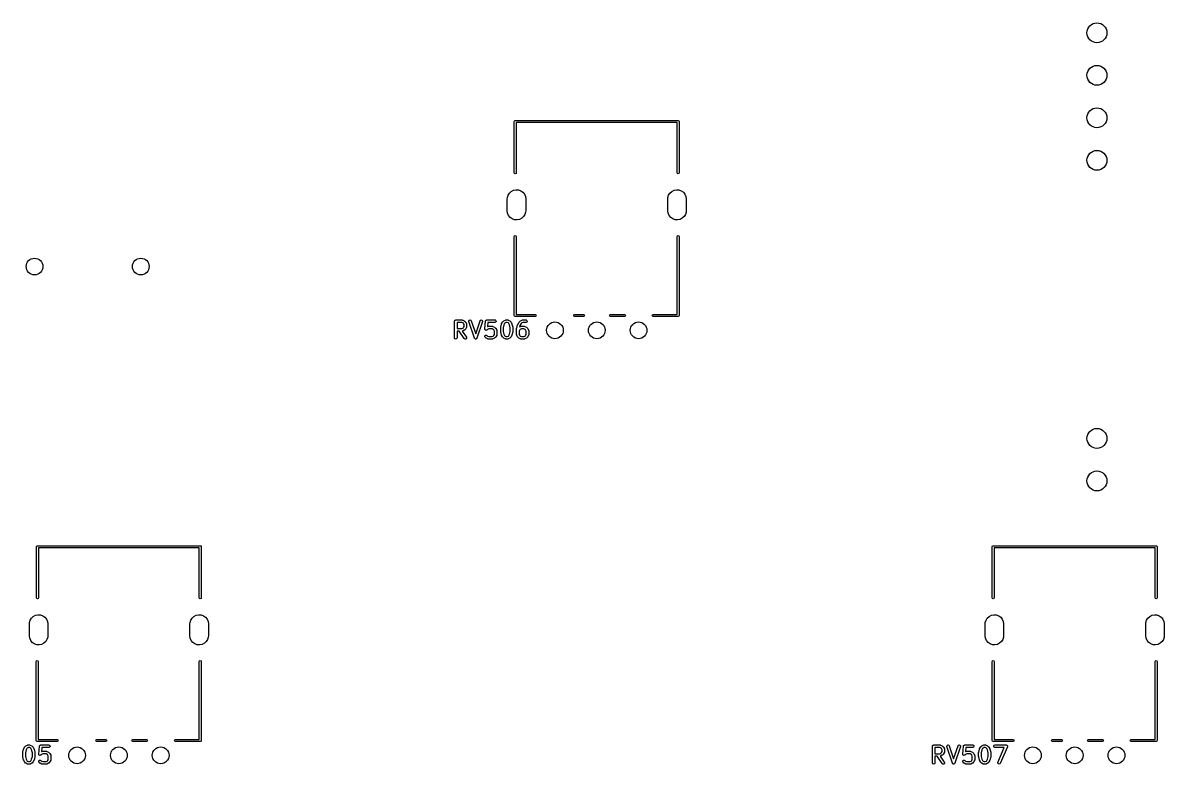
# Model space of a CAD drawing. Extents: x 40 to 169, y -223 to -45.
# Drawn here: x 100.3 to 168.5, y -222.8 to -178.5 of the extents above; entities that cross this region are included whole.
import ezdxf

# ---------------------------------------------------------------- set-up
doc = ezdxf.new("R2010")
doc.units = 0
doc.layers.add('BLACK', color=7, linetype='CONTINUOUS')

msp = doc.modelspace()

# ---------------------------------------------------------------- linework, layer by layer
at = {"layer": 'BLACK', "linetype": 'CONTINUOUS'}
for p, q in [((129.65, -184.38), (129.668, -184.338)), ((129.65, -187.44), (129.65, -184.38)), ((129.668, -184.338), (129.71, -184.32)), ((129.71, -184.32), (139.45, -184.32)), ((139.39, -184.44), (129.77, -184.44)), ((129.77, -184.44), (129.77, -187.44)), ((139.39, -187.44), (139.39, -184.44)), ((139.45, -184.32), (139.492, -184.338)), ((139.492, -184.338), (139.51, -184.38)), ((139.51, -184.38), (139.51, -187.44)), ((129.668, -187.482), (129.65, -187.44)), ((129.71, -187.5), (129.668, -187.482)), ((129.752, -187.482), (129.71, -187.5)), ((129.77, -187.44), (129.752, -187.482)), ((139.408, -187.482), (139.39, -187.44)), ((139.45, -187.5), (139.408, -187.482)), ((139.492, -187.482), (139.45, -187.5)), ((139.51, -187.44), (139.492, -187.482)), ((129.23, -189), (129.236, -188.92)), ((129.23, -189.7), (129.23, -189)), ((129.236, -188.92), (129.278, -188.776)), ((129.278, -188.776), (129.356, -188.649)), ((129.356, -188.649), (129.466, -188.548)), ((129.466, -188.548), (129.599, -188.481)), ((129.599, -188.481), (129.745, -188.451)), ((129.745, -188.451), (129.894, -188.462)), ((129.894, -188.462), (130.035, -188.513)), ((130.035, -188.513), (130.157, -188.599)), ((130.157, -188.599), (130.25, -188.715)), ((130.25, -188.715), (130.31, -188.852)), ((130.31, -188.852), (130.33, -189)), ((130.33, -189), (130.33, -189.7)), ((138.83, -189), (138.836, -188.92)), ((138.83, -189.7), (138.83, -189)), ((138.836, -188.92), (138.878, -188.776)), ((138.878, -188.776), (138.956, -188.649)), ((138.956, -188.649), (139.066, -188.548)), ((139.066, -188.548), (139.199, -188.481)), ((139.199, -188.481), (139.345, -188.451)), ((139.345, -188.451), (139.494, -188.462)), ((139.494, -188.462), (139.635, -188.513)), ((139.635, -188.513), (139.757, -188.599)), ((139.757, -188.599), (139.85, -188.715)), ((139.85, -188.715), (139.91, -188.852)), ((139.91, -188.852), (139.93, -189)), ((139.93, -189), (139.93, -189.7)), ((129.25, -189.848), (129.23, -189.7)), ((130.33, -189.7), (130.324, -189.78)), ((138.85, -189.848), (138.83, -189.7)), ((139.93, -189.7), (139.924, -189.78)), ((129.31, -189.985), (129.25, -189.848)), ((129.403, -190.101), (129.31, -189.985)), ((129.525, -190.187), (129.403, -190.101)), ((129.666, -190.238), (129.525, -190.187)), ((129.815, -190.249), (129.666, -190.238)), ((129.961, -190.219), (129.815, -190.249)), ((130.094, -190.152), (129.961, -190.219)), ((130.204, -190.051), (130.094, -190.152)), ((130.282, -189.924), (130.204, -190.051)), ((130.324, -189.78), (130.282, -189.924)), ((138.91, -189.985), (138.85, -189.848)), ((139.003, -190.101), (138.91, -189.985)), ((139.125, -190.187), (139.003, -190.101)), ((139.266, -190.238), (139.125, -190.187)), ((139.415, -190.249), (139.266, -190.238)), ((139.561, -190.219), (139.415, -190.249)), ((139.694, -190.152), (139.561, -190.219)), ((139.804, -190.051), (139.694, -190.152)), ((139.882, -189.924), (139.804, -190.051)), ((139.924, -189.78), (139.882, -189.924)), ((129.64, -191.25), (129.658, -191.208)), ((129.64, -195.97), (129.64, -191.25)), ((129.658, -191.208), (129.7, -191.19)), ((129.7, -191.19), (129.742, -191.208)), ((129.742, -191.208), (129.76, -191.25)), ((129.76, -191.25), (129.76, -195.91)), ((139.39, -191.25), (139.408, -191.208)), ((139.39, -195.91), (139.39, -191.25)), ((139.408, -191.208), (139.45, -191.19)), ((139.45, -191.19), (139.492, -191.208)), ((139.492, -191.208), (139.51, -191.25)), ((139.51, -191.25), (139.51, -195.97)), ((126.076, -196.302), (126.078, -196.293)), ((126.076, -197.302), (126.076, -196.302)), ((126.077, -196.289), (126.079, -196.286)), ((126.078, -196.293), (126.077, -196.289)), ((126.079, -196.286), (126.08, -196.277)), ((126.08, -196.277), (126.093, -196.262)), ((126.093, -196.262), (126.103, -196.245)), ((126.103, -196.245), (126.109, -196.243)), ((126.109, -196.243), (126.113, -196.237)), ((126.113, -196.237), (126.133, -196.234)), ((126.133, -196.234), (126.151, -196.227)), ((126.151, -196.227), (126.532, -196.227)), ((126.226, -196.377), (126.226, -196.751)), ((126.514, -196.377), (126.226, -196.377)), ((126.583, -196.412), (126.514, -196.377)), ((126.532, -196.227), (126.558, -196.232)), ((126.558, -196.232), (126.561, -196.235)), ((126.561, -196.235), (126.565, -196.235)), ((126.565, -196.235), (126.661, -196.283)), ((126.613, -196.442), (126.583, -196.412)), ((126.647, -196.511), (126.613, -196.442)), ((126.647, -196.618), (126.647, -196.511)), ((126.661, -196.283), (126.679, -196.296)), ((126.679, -196.296), (126.68, -196.297)), ((126.68, -196.297), (126.728, -196.345)), ((126.728, -196.345), (126.741, -196.363)), ((126.741, -196.363), (126.742, -196.364)), ((126.742, -196.364), (126.789, -196.459)), ((126.789, -196.459), (126.797, -196.484)), ((126.797, -196.484), (126.796, -196.489)), ((126.796, -196.489), (126.797, -196.493)), ((126.797, -196.493), (126.797, -196.636)), ((126.933, -196.3), (126.952, -196.253)), ((126.937, -196.326), (126.933, -196.3)), ((127.27, -197.326), (126.937, -196.326)), ((126.952, -196.253), (126.997, -196.228)), ((126.997, -196.228), (127.047, -196.238)), ((127.047, -196.238), (127.079, -196.279)), ((127.079, -196.279), (127.341, -197.065)), ((127.341, -197.065), (127.604, -196.279)), ((127.746, -196.326), (127.413, -197.326)), ((127.604, -196.279), (127.616, -196.256)), ((127.616, -196.256), (127.66, -196.229)), ((127.66, -196.229), (127.71, -196.236)), ((127.71, -196.236), (127.745, -196.275)), ((127.745, -196.275), (127.746, -196.326)), ((127.886, -196.771), (127.933, -196.295)), ((127.933, -196.295), (127.935, -196.291)), ((127.934, -196.289), (127.936, -196.287)), ((127.935, -196.291), (127.934, -196.289)), ((127.936, -196.287), (127.941, -196.27)), ((127.941, -196.27), (127.952, -196.259)), ((127.952, -196.259), (127.96, -196.245)), ((127.96, -196.245), (127.97, -196.241)), ((127.97, -196.241), (127.977, -196.234)), ((127.977, -196.234), (127.993, -196.233)), ((127.993, -196.233), (128.008, -196.227)), ((128.008, -196.227), (128.484, -196.227)), ((128.076, -196.377), (128.051, -196.626)), ((128.484, -196.377), (128.076, -196.377)), ((128.484, -196.227), (128.51, -196.232)), ((128.532, -196.36), (128.484, -196.377)), ((128.51, -196.232), (128.549, -196.265)), ((128.558, -196.315), (128.532, -196.36)), ((128.549, -196.265), (128.558, -196.315)), ((128.84, -196.665), (128.888, -196.475)), ((128.888, -196.475), (128.893, -196.463)), ((128.893, -196.459), (128.941, -196.364)), ((128.893, -196.463), (128.893, -196.459)), ((128.941, -196.364), (128.954, -196.346)), ((128.954, -196.346), (128.955, -196.345)), ((128.955, -196.345), (129.003, -196.297)), ((129.031, -196.519), (128.988, -196.693)), ((129.003, -196.297), (129.021, -196.284)), ((129.021, -196.284), (129.022, -196.283)), ((129.022, -196.283), (129.117, -196.235)), ((129.07, -196.442), (129.031, -196.519)), ((129.1, -196.412), (129.07, -196.442)), ((129.169, -196.377), (129.1, -196.412)), ((129.117, -196.235), (129.142, -196.228)), ((129.142, -196.228), (129.147, -196.229)), ((129.147, -196.229), (129.151, -196.227)), ((129.151, -196.227), (129.246, -196.227)), ((129.228, -196.377), (129.169, -196.377)), ((129.297, -196.412), (129.228, -196.377)), ((129.246, -196.227), (129.272, -196.232)), ((129.272, -196.232), (129.275, -196.235)), ((129.275, -196.235), (129.28, -196.235)), ((129.28, -196.235), (129.375, -196.283)), ((129.327, -196.442), (129.297, -196.412)), ((129.366, -196.519), (129.327, -196.442)), ((129.409, -196.693), (129.366, -196.519)), ((129.375, -196.283), (129.393, -196.296)), ((129.393, -196.296), (129.394, -196.297)), ((129.394, -196.297), (129.442, -196.345)), ((129.442, -196.345), (129.455, -196.363)), ((129.455, -196.363), (129.456, -196.364)), ((129.456, -196.364), (129.504, -196.459)), ((129.504, -196.459), (129.507, -196.472)), ((129.507, -196.472), (129.509, -196.475)), ((129.509, -196.475), (129.557, -196.665)), ((129.658, -196.012), (129.64, -195.97)), ((129.7, -196.03), (129.658, -196.012)), ((129.705, -196.028), (129.7, -196.03)), ((129.71, -196.03), (129.705, -196.028)), ((130.89, -196.03), (129.71, -196.03)), ((129.76, -195.91), (130.89, -195.91)), ((129.792, -196.713), (129.84, -196.522)), ((129.84, -196.522), (129.85, -196.499)), ((129.85, -196.499), (129.946, -196.356)), ((129.85, -196.499), (129.85, -196.499)), ((129.946, -196.356), (129.954, -196.348)), ((129.954, -196.348), (129.955, -196.345)), ((129.955, -196.345), (130.003, -196.297)), ((130.066, -196.445), (129.982, -196.571)), ((130.003, -196.297), (130.021, -196.284)), ((130.021, -196.284), (130.022, -196.283)), ((130.022, -196.283), (130.117, -196.235)), ((130.1, -196.412), (130.066, -196.445)), ((130.169, -196.377), (130.1, -196.412)), ((130.117, -196.235), (130.142, -196.228)), ((130.142, -196.228), (130.147, -196.229)), ((130.147, -196.229), (130.151, -196.227)), ((130.151, -196.227), (130.341, -196.227)), ((130.341, -196.377), (130.169, -196.377)), ((130.341, -196.227), (130.367, -196.232)), ((130.39, -196.36), (130.341, -196.377)), ((130.367, -196.232), (130.406, -196.265)), ((130.415, -196.315), (130.39, -196.36)), ((130.406, -196.265), (130.415, -196.315)), ((130.89, -195.91), (130.932, -195.928)), ((130.932, -196.012), (130.89, -196.03)), ((130.932, -195.928), (130.95, -195.97)), ((130.95, -195.97), (130.932, -196.012)), ((133.2, -195.97), (133.218, -195.928)), ((133.218, -196.012), (133.2, -195.97)), ((133.218, -195.928), (133.26, -195.91)), ((133.26, -196.03), (133.218, -196.012)), ((133.26, -195.91), (133.79, -195.91)), ((133.79, -196.03), (133.26, -196.03)), ((133.79, -195.91), (133.832, -195.928)), ((133.832, -196.012), (133.79, -196.03)), ((133.832, -195.928), (133.85, -195.97)), ((133.85, -195.97), (133.832, -196.012)), ((135.35, -195.97), (135.368, -195.928)), ((135.368, -196.012), (135.35, -195.97)), ((135.368, -195.928), (135.41, -195.91)), ((135.41, -196.03), (135.368, -196.012)), ((135.41, -195.91), (136.24, -195.91)), ((136.24, -196.03), (135.41, -196.03)), ((136.24, -195.91), (136.282, -195.928)), ((136.282, -196.012), (136.24, -196.03)), ((136.282, -195.928), (136.3, -195.97)), ((136.3, -195.97), (136.282, -196.012)), ((137.9, -195.97), (137.918, -195.928)), ((137.918, -196.012), (137.9, -195.97)), ((137.918, -195.928), (137.96, -195.91)), ((137.96, -196.03), (137.918, -196.012)), ((137.96, -195.91), (139.39, -195.91)), ((139.45, -196.03), (137.96, -196.03)), ((139.492, -196.012), (139.45, -196.03)), ((139.51, -195.97), (139.492, -196.012)), ((126.226, -196.751), (126.514, -196.751)), ((126.35, -196.901), (126.226, -196.901)), ((126.226, -196.901), (126.226, -197.302)), ((126.661, -197.345), (126.35, -196.901)), ((126.514, -196.751), (126.583, -196.717)), ((126.536, -196.9), (126.533, -196.901)), ((126.533, -196.901), (126.784, -197.259)), ((126.54, -196.901), (126.536, -196.9)), ((126.565, -196.893), (126.54, -196.901)), ((126.661, -196.846), (126.565, -196.893)), ((126.583, -196.717), (126.613, -196.687)), ((126.613, -196.687), (126.647, -196.618)), ((126.662, -196.844), (126.661, -196.846)), ((126.68, -196.832), (126.662, -196.844)), ((126.728, -196.784), (126.68, -196.832)), ((126.742, -196.764), (126.728, -196.783)), ((126.728, -196.783), (126.728, -196.784)), ((126.789, -196.669), (126.742, -196.764)), ((126.79, -196.665), (126.789, -196.669)), ((126.793, -196.661), (126.79, -196.665)), ((126.797, -196.636), (126.793, -196.661)), ((127.886, -196.772), (127.886, -196.771)), ((127.892, -196.796), (127.886, -196.772)), ((127.886, -196.772), (127.886, -196.772)), ((127.888, -197.188), (127.917, -197.146)), ((127.893, -197.239), (127.888, -197.188)), ((127.899, -196.821), (127.892, -196.796)), ((127.899, -196.822), (127.899, -196.821)), ((127.899, -196.821), (127.899, -196.821)), ((127.92, -196.836), (127.899, -196.822)), ((127.917, -197.146), (127.967, -197.132)), ((127.94, -196.851), (127.92, -196.836)), ((127.941, -196.851), (127.94, -196.851)), ((127.966, -196.849), (127.941, -196.851)), ((127.941, -196.851), (127.941, -196.851)), ((127.991, -196.847), (127.966, -196.849)), ((127.967, -197.132), (128.014, -197.154)), ((127.992, -196.847), (127.991, -196.847)), ((128.014, -196.832), (127.992, -196.847)), ((127.992, -196.847), (127.992, -196.847)), ((128.053, -196.793), (128.014, -196.832)), ((128.014, -197.154), (128.053, -197.193)), ((128.051, -196.626), (128.07, -196.616)), ((128.121, -196.758), (128.053, -196.793)), ((128.053, -197.193), (128.121, -197.227)), ((128.07, -196.616), (128.095, -196.609)), ((128.095, -196.609), (128.099, -196.61)), ((128.099, -196.61), (128.103, -196.608)), ((128.103, -196.608), (128.341, -196.608)), ((128.324, -196.758), (128.121, -196.758)), ((128.392, -196.793), (128.324, -196.758)), ((128.324, -197.227), (128.392, -197.193)), ((128.341, -196.608), (128.367, -196.613)), ((128.367, -196.613), (128.371, -196.616)), ((128.371, -196.616), (128.375, -196.616)), ((128.375, -196.616), (128.47, -196.664)), ((128.423, -196.823), (128.392, -196.793)), ((128.392, -197.193), (128.423, -197.163)), ((128.457, -196.892), (128.423, -196.823)), ((128.423, -197.163), (128.457, -197.094)), ((128.457, -197.094), (128.457, -196.892)), ((128.47, -196.664), (128.488, -196.677)), ((128.488, -196.677), (128.49, -196.678)), ((128.49, -196.678), (128.537, -196.726)), ((128.537, -196.726), (128.55, -196.744)), ((128.55, -196.744), (128.551, -196.745)), ((128.551, -196.745), (128.599, -196.84)), ((128.599, -197.145), (128.551, -197.241)), ((128.599, -196.84), (128.606, -196.865)), ((128.602, -197.138), (128.599, -197.141)), ((128.599, -197.141), (128.599, -197.145)), ((128.607, -197.112), (128.602, -197.138)), ((128.606, -196.865), (128.605, -196.87)), ((128.605, -196.87), (128.607, -196.874)), ((128.607, -196.874), (128.607, -197.112)), ((128.838, -196.683), (128.84, -196.669)), ((128.838, -196.921), (128.838, -196.683)), ((128.839, -196.925), (128.838, -196.921)), ((128.84, -196.94), (128.839, -196.925)), ((128.84, -196.669), (128.84, -196.665)), ((128.888, -197.13), (128.84, -196.94)), ((128.89, -197.133), (128.888, -197.13)), ((128.893, -197.145), (128.89, -197.133)), ((128.941, -197.241), (128.893, -197.145)), ((128.988, -196.693), (128.988, -196.912)), ((128.988, -196.912), (129.031, -197.086)), ((129.031, -197.086), (129.07, -197.163)), ((129.07, -197.163), (129.1, -197.193)), ((129.1, -197.193), (129.169, -197.227)), ((129.228, -197.227), (129.297, -197.193)), ((129.297, -197.193), (129.327, -197.163)), ((129.327, -197.163), (129.366, -197.086)), ((129.366, -197.086), (129.409, -196.912)), ((129.409, -196.912), (129.409, -196.693)), ((129.504, -197.145), (129.456, -197.241)), ((129.509, -197.13), (129.504, -197.142)), ((129.504, -197.142), (129.504, -197.145)), ((129.557, -196.94), (129.509, -197.13)), ((129.557, -196.665), (129.558, -196.68)), ((129.559, -196.921), (129.557, -196.936)), ((129.557, -196.936), (129.557, -196.94)), ((129.558, -196.68), (129.559, -196.683)), ((129.559, -196.683), (129.559, -196.921)), ((129.79, -196.731), (129.793, -196.716)), ((129.79, -197.112), (129.79, -196.731)), ((129.792, -197.116), (129.79, -197.112)), ((129.791, -197.12), (129.792, -197.116)), ((129.798, -197.145), (129.791, -197.12)), ((129.793, -196.716), (129.792, -196.713)), ((129.846, -197.241), (129.798, -197.145)), ((129.974, -196.823), (129.94, -196.892)), ((129.94, -196.892), (129.94, -197.094)), ((129.94, -197.094), (129.974, -197.163)), ((129.982, -196.571), (129.964, -196.645)), ((129.964, -196.645), (130.022, -196.616)), ((130.005, -196.793), (129.974, -196.823)), ((129.974, -197.163), (130.005, -197.193)), ((130.073, -196.758), (130.005, -196.793)), ((130.005, -197.193), (130.073, -197.227)), ((130.022, -196.616), (130.047, -196.609)), ((130.047, -196.609), (130.052, -196.61)), ((130.052, -196.61), (130.056, -196.608)), ((130.056, -196.608), (130.246, -196.608)), ((130.228, -196.758), (130.073, -196.758)), ((130.297, -196.793), (130.228, -196.758)), ((130.228, -197.227), (130.297, -197.193)), ((130.246, -196.608), (130.272, -196.613)), ((130.272, -196.613), (130.275, -196.616)), ((130.275, -196.616), (130.28, -196.616)), ((130.28, -196.616), (130.375, -196.664)), ((130.327, -196.823), (130.297, -196.793)), ((130.297, -197.193), (130.327, -197.163)), ((130.362, -196.892), (130.327, -196.823)), ((130.327, -197.163), (130.362, -197.094)), ((130.362, -197.094), (130.362, -196.892)), ((130.375, -196.664), (130.393, -196.677)), ((130.393, -196.677), (130.394, -196.678)), ((130.394, -196.678), (130.442, -196.726)), ((130.442, -196.726), (130.455, -196.744)), ((130.455, -196.744), (130.456, -196.745)), ((130.456, -196.745), (130.504, -196.84)), ((130.504, -197.145), (130.456, -197.241)), ((130.504, -196.84), (130.511, -196.865)), ((130.507, -197.138), (130.504, -197.141)), ((130.504, -197.141), (130.504, -197.145)), ((130.512, -197.112), (130.507, -197.138)), ((130.511, -196.865), (130.51, -196.87)), ((130.51, -196.87), (130.512, -196.874)), ((130.512, -196.874), (130.512, -197.112)), ((126.093, -197.351), (126.076, -197.302)), ((126.138, -197.376), (126.093, -197.351)), ((126.188, -197.367), (126.138, -197.376)), ((126.221, -197.328), (126.188, -197.367)), ((126.226, -197.302), (126.221, -197.328)), ((126.703, -197.375), (126.661, -197.345)), ((126.754, -197.37), (126.703, -197.375)), ((126.79, -197.334), (126.754, -197.37)), ((126.784, -197.259), (126.795, -197.283)), ((126.795, -197.283), (126.79, -197.334)), ((127.272, -197.328), (127.27, -197.326)), ((127.272, -197.33), (127.272, -197.328)), ((127.287, -197.348), (127.272, -197.33)), ((127.302, -197.366), (127.287, -197.348)), ((127.304, -197.367), (127.302, -197.366)), ((127.306, -197.368), (127.304, -197.367)), ((127.329, -197.372), (127.306, -197.368)), ((127.352, -197.377), (127.329, -197.372)), ((127.354, -197.376), (127.352, -197.377)), ((127.356, -197.376), (127.354, -197.376)), ((127.377, -197.363), (127.356, -197.376)), ((127.398, -197.352), (127.377, -197.363)), ((127.4, -197.349), (127.398, -197.35)), ((127.398, -197.35), (127.398, -197.352)), ((127.413, -197.326), (127.4, -197.349)), ((127.907, -197.26), (127.893, -197.239)), ((127.955, -197.308), (127.907, -197.26)), ((127.957, -197.308), (127.955, -197.308)), ((127.975, -197.322), (127.957, -197.308)), ((128.07, -197.369), (127.975, -197.322)), ((128.074, -197.37), (128.07, -197.369)), ((128.078, -197.373), (128.074, -197.37)), ((128.103, -197.377), (128.078, -197.373)), ((128.341, -197.377), (128.103, -197.377)), ((128.121, -197.227), (128.324, -197.227)), ((128.346, -197.376), (128.341, -197.377)), ((128.35, -197.377), (128.346, -197.376)), ((128.375, -197.369), (128.35, -197.377)), ((128.47, -197.322), (128.375, -197.369)), ((128.471, -197.321), (128.47, -197.322)), ((128.49, -197.308), (128.471, -197.321)), ((128.537, -197.26), (128.49, -197.308)), ((128.538, -197.259), (128.537, -197.26)), ((128.551, -197.241), (128.538, -197.259)), ((128.942, -197.242), (128.941, -197.241)), ((128.955, -197.26), (128.942, -197.242)), ((129.003, -197.308), (128.955, -197.26)), ((129.004, -197.308), (129.003, -197.308)), ((129.022, -197.322), (129.004, -197.308)), ((129.117, -197.369), (129.022, -197.322)), ((129.122, -197.37), (129.117, -197.369)), ((129.125, -197.373), (129.122, -197.37)), ((129.151, -197.377), (129.125, -197.373)), ((129.246, -197.377), (129.151, -197.377)), ((129.169, -197.227), (129.228, -197.227)), ((129.25, -197.376), (129.246, -197.377)), ((129.255, -197.377), (129.25, -197.376)), ((129.28, -197.369), (129.255, -197.377)), ((129.375, -197.322), (129.28, -197.369)), ((129.376, -197.321), (129.375, -197.322)), ((129.394, -197.308), (129.376, -197.321)), ((129.442, -197.26), (129.394, -197.308)), ((129.443, -197.259), (129.442, -197.26)), ((129.456, -197.241), (129.443, -197.259)), ((129.847, -197.242), (129.846, -197.241)), ((129.86, -197.26), (129.847, -197.242)), ((129.907, -197.308), (129.86, -197.26)), ((129.909, -197.308), (129.907, -197.308)), ((129.927, -197.322), (129.909, -197.308)), ((130.022, -197.369), (129.927, -197.322)), ((130.027, -197.37), (130.022, -197.369)), ((130.03, -197.373), (130.027, -197.37)), ((130.056, -197.377), (130.03, -197.373)), ((130.246, -197.377), (130.056, -197.377)), ((130.073, -197.227), (130.228, -197.227)), ((130.25, -197.376), (130.246, -197.377)), ((130.255, -197.377), (130.25, -197.376)), ((130.28, -197.369), (130.255, -197.377)), ((130.375, -197.322), (130.28, -197.369)), ((130.376, -197.321), (130.375, -197.322)), ((130.394, -197.308), (130.376, -197.321)), ((130.442, -197.26), (130.394, -197.308)), ((130.443, -197.259), (130.442, -197.26)), ((130.456, -197.241), (130.443, -197.259)), ((101.075, -209.78), (101.093, -209.738)), ((101.075, -212.84), (101.075, -209.78)), ((101.093, -209.738), (101.135, -209.72)), ((101.135, -209.72), (110.875, -209.72)), ((110.815, -209.84), (101.195, -209.84)), ((101.195, -209.84), (101.195, -212.84)), ((110.815, -212.84), (110.815, -209.84)), ((110.875, -209.72), (110.917, -209.738)), ((110.917, -209.738), (110.935, -209.78)), ((110.935, -209.78), (110.935, -212.84)), ((158.225, -209.78), (158.243, -209.738)), ((158.225, -212.84), (158.225, -209.78)), ((158.243, -209.738), (158.285, -209.72)), ((158.285, -209.72), (168.025, -209.72)), ((167.965, -209.84), (158.345, -209.84)), ((158.345, -209.84), (158.345, -212.84)), ((167.965, -212.84), (167.965, -209.84)), ((168.025, -209.72), (168.067, -209.738)), ((168.067, -209.738), (168.085, -209.78)), ((168.085, -209.78), (168.085, -212.84)), ((101.093, -212.882), (101.075, -212.84)), ((101.135, -212.9), (101.093, -212.882)), ((101.177, -212.882), (101.135, -212.9)), ((101.195, -212.84), (101.177, -212.882)), ((110.833, -212.882), (110.815, -212.84)), ((110.875, -212.9), (110.833, -212.882)), ((110.917, -212.882), (110.875, -212.9)), ((110.935, -212.84), (110.917, -212.882)), ((158.243, -212.882), (158.225, -212.84)), ((158.285, -212.9), (158.243, -212.882)), ((158.327, -212.882), (158.285, -212.9)), ((158.345, -212.84), (158.327, -212.882)), ((167.983, -212.882), (167.965, -212.84)), ((168.025, -212.9), (167.983, -212.882)), ((168.067, -212.882), (168.025, -212.9)), ((168.085, -212.84), (168.067, -212.882)), ((100.661, -214.32), (100.703, -214.176)), ((100.703, -214.176), (100.781, -214.049)), ((100.781, -214.049), (100.891, -213.948)), ((100.891, -213.948), (101.024, -213.881)), ((101.024, -213.881), (101.17, -213.851)), ((101.17, -213.851), (101.319, -213.862)), ((101.319, -213.862), (101.46, -213.913)), ((101.46, -213.913), (101.582, -213.999)), ((101.582, -213.999), (101.675, -214.115)), ((101.675, -214.115), (101.735, -214.252)), ((101.735, -214.252), (101.755, -214.4)), ((110.261, -214.32), (110.303, -214.176)), ((110.303, -214.176), (110.381, -214.049)), ((110.381, -214.049), (110.491, -213.948)), ((110.491, -213.948), (110.624, -213.881)), ((110.624, -213.881), (110.77, -213.851)), ((110.77, -213.851), (110.919, -213.862)), ((110.919, -213.862), (111.06, -213.913)), ((111.06, -213.913), (111.182, -213.999)), ((111.182, -213.999), (111.275, -214.115)), ((111.275, -214.115), (111.335, -214.252)), ((111.335, -214.252), (111.355, -214.4)), ((157.811, -214.32), (157.853, -214.176)), ((157.853, -214.176), (157.931, -214.049)), ((157.931, -214.049), (158.041, -213.948)), ((158.041, -213.948), (158.174, -213.881)), ((158.174, -213.881), (158.32, -213.851)), ((158.32, -213.851), (158.469, -213.862)), ((158.469, -213.862), (158.61, -213.913)), ((158.61, -213.913), (158.732, -213.999)), ((158.732, -213.999), (158.825, -214.115)), ((158.825, -214.115), (158.885, -214.252)), ((158.885, -214.252), (158.905, -214.4)), ((167.411, -214.32), (167.453, -214.176)), ((167.453, -214.176), (167.531, -214.049)), ((167.531, -214.049), (167.641, -213.948)), ((167.641, -213.948), (167.774, -213.881)), ((167.774, -213.881), (167.92, -213.851)), ((167.92, -213.851), (168.069, -213.862)), ((168.069, -213.862), (168.21, -213.913)), ((168.21, -213.913), (168.332, -213.999)), ((168.332, -213.999), (168.425, -214.115)), ((168.425, -214.115), (168.485, -214.252)), ((168.485, -214.252), (168.505, -214.4)), ((100.655, -214.4), (100.661, -214.32)), ((100.655, -215.1), (100.655, -214.4)), ((101.755, -214.4), (101.755, -215.1)), ((110.255, -214.4), (110.261, -214.32)), ((110.255, -215.1), (110.255, -214.4)), ((111.355, -214.4), (111.355, -215.1)), ((157.805, -214.4), (157.811, -214.32)), ((157.805, -215.1), (157.805, -214.4)), ((158.905, -214.4), (158.905, -215.1)), ((167.405, -214.4), (167.411, -214.32)), ((167.405, -215.1), (167.405, -214.4)), ((168.505, -214.4), (168.505, -215.1)), ((100.675, -215.248), (100.655, -215.1)), ((100.735, -215.385), (100.675, -215.248)), ((100.828, -215.501), (100.735, -215.385)), ((100.95, -215.587), (100.828, -215.501)), ((101.091, -215.638), (100.95, -215.587)), ((101.24, -215.649), (101.091, -215.638)), ((101.386, -215.619), (101.24, -215.649)), ((101.519, -215.552), (101.386, -215.619)), ((101.629, -215.451), (101.519, -215.552)), ((101.707, -215.324), (101.629, -215.451)), ((101.749, -215.18), (101.707, -215.324)), ((101.755, -215.1), (101.749, -215.18)), ((110.275, -215.248), (110.255, -215.1)), ((110.335, -215.385), (110.275, -215.248)), ((110.428, -215.501), (110.335, -215.385)), ((110.55, -215.587), (110.428, -215.501)), ((110.691, -215.638), (110.55, -215.587)), ((110.84, -215.649), (110.691, -215.638)), ((110.986, -215.619), (110.84, -215.649)), ((111.119, -215.552), (110.986, -215.619)), ((111.229, -215.451), (111.119, -215.552)), ((111.307, -215.324), (111.229, -215.451)), ((111.349, -215.18), (111.307, -215.324)), ((111.355, -215.1), (111.349, -215.18)), ((157.825, -215.248), (157.805, -215.1)), ((157.885, -215.385), (157.825, -215.248)), ((157.978, -215.501), (157.885, -215.385)), ((158.1, -215.587), (157.978, -215.501)), ((158.241, -215.638), (158.1, -215.587)), ((158.39, -215.649), (158.241, -215.638)), ((158.536, -215.619), (158.39, -215.649)), ((158.669, -215.552), (158.536, -215.619)), ((158.779, -215.451), (158.669, -215.552)), ((158.857, -215.324), (158.779, -215.451)), ((158.899, -215.18), (158.857, -215.324)), ((158.905, -215.1), (158.899, -215.18)), ((167.425, -215.248), (167.405, -215.1)), ((167.485, -215.385), (167.425, -215.248)), ((167.578, -215.501), (167.485, -215.385)), ((167.7, -215.587), (167.578, -215.501)), ((167.841, -215.638), (167.7, -215.587)), ((167.99, -215.649), (167.841, -215.638)), ((168.136, -215.619), (167.99, -215.649)), ((168.269, -215.552), (168.136, -215.619)), ((168.379, -215.451), (168.269, -215.552)), ((168.457, -215.324), (168.379, -215.451)), ((168.499, -215.18), (168.457, -215.324)), ((168.505, -215.1), (168.499, -215.18)), ((101.065, -216.65), (101.083, -216.608)), ((101.065, -221.37), (101.065, -216.65)), ((101.083, -216.608), (101.125, -216.59)), ((101.125, -216.59), (101.167, -216.608)), ((101.167, -216.608), (101.185, -216.65)), ((101.185, -216.65), (101.185, -221.31)), ((110.815, -216.65), (110.833, -216.608)), ((110.815, -221.31), (110.815, -216.65)), ((110.833, -216.608), (110.875, -216.59)), ((110.875, -216.59), (110.917, -216.608)), ((110.917, -216.608), (110.935, -216.65)), ((110.935, -216.65), (110.935, -221.37)), ((158.215, -216.65), (158.233, -216.608)), ((158.215, -221.37), (158.215, -216.65)), ((158.233, -216.608), (158.275, -216.59)), ((158.275, -216.59), (158.317, -216.608)), ((158.317, -216.608), (158.335, -216.65)), ((158.335, -216.65), (158.335, -221.31)), ((167.965, -216.65), (167.983, -216.608)), ((167.965, -221.31), (167.965, -216.65)), ((167.983, -216.608), (168.025, -216.59)), ((168.025, -216.59), (168.067, -216.608)), ((168.067, -216.608), (168.085, -216.65)), ((168.085, -216.65), (168.085, -221.37)), ((100.318, -221.859), (100.366, -221.764)), ((100.366, -221.764), (100.379, -221.746)), ((100.379, -221.746), (100.38, -221.745)), ((100.38, -221.745), (100.428, -221.697)), ((100.428, -221.697), (100.446, -221.684)), ((100.446, -221.684), (100.447, -221.683)), ((100.447, -221.683), (100.542, -221.635)), ((100.594, -221.777), (100.525, -221.812)), ((100.542, -221.635), (100.567, -221.628)), ((100.567, -221.628), (100.572, -221.629)), ((100.572, -221.629), (100.576, -221.627)), ((100.576, -221.627), (100.671, -221.627)), ((100.653, -221.777), (100.594, -221.777)), ((100.722, -221.812), (100.653, -221.777)), ((100.671, -221.627), (100.697, -221.632)), ((100.697, -221.632), (100.7, -221.635)), ((100.7, -221.635), (100.705, -221.635)), ((100.705, -221.635), (100.8, -221.683)), ((100.8, -221.683), (100.818, -221.696)), ((100.818, -221.696), (100.819, -221.697)), ((100.819, -221.697), (100.867, -221.745)), ((100.867, -221.745), (100.88, -221.763)), ((100.88, -221.763), (100.881, -221.764)), ((100.881, -221.764), (100.929, -221.859)), ((101.083, -221.412), (101.065, -221.37)), ((101.125, -221.43), (101.083, -221.412)), ((101.13, -221.428), (101.125, -221.43)), ((101.135, -221.43), (101.13, -221.428)), ((102.315, -221.43), (101.135, -221.43)), ((101.185, -221.31), (102.315, -221.31)), ((101.216, -222.171), (101.263, -221.695)), ((101.263, -221.695), (101.264, -221.691)), ((101.264, -221.689), (101.266, -221.687)), ((101.264, -221.691), (101.264, -221.689)), ((101.266, -221.687), (101.27, -221.67)), ((101.27, -221.67), (101.282, -221.659)), ((101.282, -221.659), (101.29, -221.645)), ((101.29, -221.645), (101.299, -221.641)), ((101.299, -221.641), (101.307, -221.634)), ((101.307, -221.634), (101.323, -221.633)), ((101.323, -221.633), (101.338, -221.627)), ((101.338, -221.627), (101.814, -221.627)), ((101.406, -221.777), (101.381, -222.026)), ((101.814, -221.777), (101.406, -221.777)), ((101.814, -221.627), (101.84, -221.632)), ((101.862, -221.76), (101.814, -221.777)), ((101.84, -221.632), (101.879, -221.665)), ((101.888, -221.715), (101.862, -221.76)), ((101.879, -221.665), (101.888, -221.715)), ((102.315, -221.31), (102.357, -221.328)), ((102.357, -221.412), (102.315, -221.43)), ((102.357, -221.328), (102.375, -221.37)), ((102.375, -221.37), (102.357, -221.412)), ((104.625, -221.37), (104.643, -221.328)), ((104.643, -221.412), (104.625, -221.37)), ((104.643, -221.328), (104.685, -221.31)), ((104.685, -221.43), (104.643, -221.412)), ((104.685, -221.31), (105.215, -221.31)), ((105.215, -221.43), (104.685, -221.43)), ((105.215, -221.31), (105.257, -221.328)), ((105.257, -221.412), (105.215, -221.43)), ((105.257, -221.328), (105.275, -221.37)), ((105.275, -221.37), (105.257, -221.412)), ((106.775, -221.37), (106.793, -221.328)), ((106.793, -221.412), (106.775, -221.37)), ((106.793, -221.328), (106.835, -221.31)), ((106.835, -221.43), (106.793, -221.412)), ((106.835, -221.31), (107.665, -221.31)), ((107.665, -221.43), (106.835, -221.43)), ((107.665, -221.31), (107.707, -221.328)), ((107.707, -221.412), (107.665, -221.43)), ((107.707, -221.328), (107.725, -221.37)), ((107.725, -221.37), (107.707, -221.412)), ((109.325, -221.37), (109.343, -221.328)), ((109.343, -221.412), (109.325, -221.37)), ((109.343, -221.328), (109.385, -221.31)), ((109.385, -221.43), (109.343, -221.412)), ((109.385, -221.31), (110.815, -221.31)), ((110.875, -221.43), (109.385, -221.43)), ((110.917, -221.412), (110.875, -221.43)), ((110.935, -221.37), (110.917, -221.412)), ((154.651, -221.702), (154.653, -221.693)), ((154.651, -222.702), (154.651, -221.702)), ((154.652, -221.689), (154.654, -221.686)), ((154.653, -221.693), (154.652, -221.689)), ((154.654, -221.686), (154.655, -221.677)), ((154.655, -221.677), (154.668, -221.662)), ((154.668, -221.662), (154.678, -221.645)), ((154.678, -221.645), (154.684, -221.643)), ((154.684, -221.643), (154.688, -221.637)), ((154.688, -221.637), (154.708, -221.634)), ((154.708, -221.634), (154.726, -221.627)), ((154.726, -221.627), (155.107, -221.627)), ((154.801, -221.777), (154.801, -222.151)), ((155.089, -221.777), (154.801, -221.777)), ((155.158, -221.812), (155.089, -221.777)), ((155.107, -221.627), (155.133, -221.632)), ((155.133, -221.632), (155.136, -221.635)), ((155.136, -221.635), (155.14, -221.635)), ((155.14, -221.635), (155.236, -221.683)), ((155.236, -221.683), (155.254, -221.696)), ((155.254, -221.696), (155.255, -221.697)), ((155.255, -221.697), (155.303, -221.745)), ((155.303, -221.745), (155.316, -221.763)), ((155.316, -221.763), (155.317, -221.764)), ((155.317, -221.764), (155.364, -221.859)), ((155.508, -221.7), (155.527, -221.653)), ((155.512, -221.726), (155.508, -221.7)), ((155.845, -222.726), (155.512, -221.726)), ((155.527, -221.653), (155.572, -221.628)), ((155.572, -221.628), (155.622, -221.638)), ((155.622, -221.638), (155.654, -221.679)), ((155.654, -221.679), (155.916, -222.465)), ((155.916, -222.465), (156.179, -221.679)), ((156.321, -221.726), (155.988, -222.726)), ((156.179, -221.679), (156.191, -221.656)), ((156.191, -221.656), (156.235, -221.629)), ((156.235, -221.629), (156.285, -221.636)), ((156.285, -221.636), (156.32, -221.675)), ((156.32, -221.675), (156.321, -221.726)), ((156.461, -222.171), (156.508, -221.695)), ((156.508, -221.695), (156.51, -221.691)), ((156.509, -221.689), (156.511, -221.687)), ((156.51, -221.691), (156.509, -221.689)), ((156.511, -221.687), (156.516, -221.67)), ((156.516, -221.67), (156.527, -221.659)), ((156.527, -221.659), (156.535, -221.645)), ((156.535, -221.645), (156.545, -221.641)), ((156.545, -221.641), (156.552, -221.634)), ((156.552, -221.634), (156.568, -221.633)), ((156.568, -221.633), (156.583, -221.627)), ((156.583, -221.627), (157.059, -221.627)), ((156.651, -221.777), (156.626, -222.026)), ((157.059, -221.777), (156.651, -221.777)), ((157.059, -221.627), (157.085, -221.632)), ((157.107, -221.76), (157.059, -221.777)), ((157.085, -221.632), (157.124, -221.665)), ((157.133, -221.715), (157.107, -221.76)), ((157.124, -221.665), (157.133, -221.715)), ((157.468, -221.859), (157.516, -221.764)), ((157.516, -221.764), (157.529, -221.746)), ((157.529, -221.746), (157.53, -221.745)), ((157.53, -221.745), (157.578, -221.697)), ((157.578, -221.697), (157.596, -221.684)), ((157.596, -221.684), (157.597, -221.683)), ((157.597, -221.683), (157.692, -221.635)), ((157.744, -221.777), (157.675, -221.812)), ((157.692, -221.635), (157.717, -221.628)), ((157.717, -221.628), (157.722, -221.629)), ((157.722, -221.629), (157.726, -221.627)), ((157.726, -221.627), (157.821, -221.627)), ((157.803, -221.777), (157.744, -221.777)), ((157.872, -221.812), (157.803, -221.777)), ((157.821, -221.627), (157.847, -221.632)), ((157.847, -221.632), (157.85, -221.635)), ((157.85, -221.635), (157.855, -221.635)), ((157.855, -221.635), (157.95, -221.683)), ((157.95, -221.683), (157.968, -221.696)), ((157.968, -221.696), (157.969, -221.697)), ((157.969, -221.697), (158.017, -221.745)), ((158.017, -221.745), (158.03, -221.763)), ((158.03, -221.763), (158.031, -221.764)), ((158.031, -221.764), (158.079, -221.859)), ((158.233, -221.412), (158.215, -221.37)), ((158.275, -221.43), (158.233, -221.412)), ((158.28, -221.428), (158.275, -221.43)), ((158.285, -221.43), (158.28, -221.428)), ((159.465, -221.43), (158.285, -221.43)), ((158.319, -221.689), (158.344, -221.645)), ((158.328, -221.74), (158.319, -221.689)), ((158.367, -221.773), (158.328, -221.74)), ((158.335, -221.31), (159.465, -221.31)), ((158.344, -221.645), (158.393, -221.627)), ((158.393, -221.777), (158.367, -221.773)), ((158.393, -221.627), (159.059, -221.627)), ((158.946, -221.777), (158.393, -221.777)), ((158.562, -222.673), (158.946, -221.777)), ((159.128, -221.732), (158.7, -222.732)), ((159.059, -221.627), (159.085, -221.632)), ((159.085, -221.632), (159.092, -221.638)), ((159.092, -221.638), (159.1, -221.64)), ((159.1, -221.64), (159.111, -221.654)), ((159.111, -221.654), (159.124, -221.665)), ((159.124, -221.665), (159.126, -221.674)), ((159.126, -221.674), (159.131, -221.681)), ((159.129, -221.723), (159.128, -221.732)), ((159.133, -221.715), (159.129, -221.723)), ((159.131, -221.681), (159.13, -221.698)), ((159.13, -221.698), (159.133, -221.715)), ((159.465, -221.31), (159.507, -221.328)), ((159.507, -221.412), (159.465, -221.43)), ((159.507, -221.328), (159.525, -221.37)), ((159.525, -221.37), (159.507, -221.412)), ((161.775, -221.37), (161.793, -221.328)), ((161.793, -221.412), (161.775, -221.37)), ((161.793, -221.328), (161.835, -221.31)), ((161.835, -221.43), (161.793, -221.412)), ((161.835, -221.31), (162.365, -221.31)), ((162.365, -221.43), (161.835, -221.43)), ((162.365, -221.31), (162.407, -221.328)), ((162.407, -221.412), (162.365, -221.43)), ((162.407, -221.328), (162.425, -221.37)), ((162.425, -221.37), (162.407, -221.412)), ((163.925, -221.37), (163.943, -221.328)), ((163.943, -221.412), (163.925, -221.37)), ((163.943, -221.328), (163.985, -221.31)), ((163.985, -221.43), (163.943, -221.412)), ((163.985, -221.31), (164.815, -221.31)), ((164.815, -221.43), (163.985, -221.43)), ((164.815, -221.31), (164.857, -221.328)), ((164.857, -221.412), (164.815, -221.43)), ((164.857, -221.328), (164.875, -221.37)), ((164.875, -221.37), (164.857, -221.412)), ((166.475, -221.37), (166.493, -221.328)), ((166.493, -221.412), (166.475, -221.37)), ((166.493, -221.328), (166.535, -221.31)), ((166.535, -221.43), (166.493, -221.412)), ((166.535, -221.31), (167.965, -221.31)), ((168.025, -221.43), (166.535, -221.43)), ((168.067, -221.412), (168.025, -221.43)), ((168.085, -221.37), (168.067, -221.412)), ((100.263, -222.083), (100.265, -222.069)), ((100.263, -222.321), (100.263, -222.083)), ((100.264, -222.325), (100.263, -222.321)), ((100.265, -222.34), (100.264, -222.325)), ((100.265, -222.065), (100.313, -221.875)), ((100.265, -222.069), (100.265, -222.065)), ((100.313, -222.53), (100.265, -222.34)), ((100.313, -221.875), (100.318, -221.863)), ((100.318, -221.863), (100.318, -221.859)), ((100.456, -221.919), (100.413, -222.093)), ((100.413, -222.093), (100.413, -222.312)), ((100.413, -222.312), (100.456, -222.486)), ((100.495, -221.842), (100.456, -221.919)), ((100.525, -221.812), (100.495, -221.842)), ((100.752, -221.842), (100.722, -221.812)), ((100.791, -221.919), (100.752, -221.842)), ((100.834, -222.093), (100.791, -221.919)), ((100.791, -222.486), (100.834, -222.312)), ((100.834, -222.312), (100.834, -222.093)), ((100.929, -221.859), (100.932, -221.872)), ((100.932, -221.872), (100.934, -221.875)), ((100.934, -221.875), (100.982, -222.065)), ((100.982, -222.34), (100.934, -222.53)), ((100.982, -222.065), (100.983, -222.08)), ((100.984, -222.321), (100.982, -222.336)), ((100.982, -222.336), (100.982, -222.34)), ((100.983, -222.08), (100.984, -222.083)), ((100.984, -222.083), (100.984, -222.321)), ((101.216, -222.172), (101.216, -222.171)), ((101.222, -222.196), (101.216, -222.172)), ((101.216, -222.172), (101.216, -222.172)), ((101.228, -222.221), (101.222, -222.196)), ((101.229, -222.221), (101.228, -222.221)), ((101.229, -222.222), (101.229, -222.221)), ((101.249, -222.236), (101.229, -222.222)), ((101.27, -222.251), (101.249, -222.236)), ((101.271, -222.251), (101.27, -222.251)), ((101.27, -222.251), (101.27, -222.251)), ((101.296, -222.249), (101.271, -222.251)), ((101.321, -222.247), (101.296, -222.249)), ((101.322, -222.247), (101.321, -222.247)), ((101.321, -222.247), (101.321, -222.247)), ((101.343, -222.232), (101.322, -222.247)), ((101.382, -222.193), (101.343, -222.232)), ((101.381, -222.026), (101.4, -222.016)), ((101.451, -222.158), (101.382, -222.193)), ((101.4, -222.016), (101.425, -222.009)), ((101.425, -222.009), (101.429, -222.01)), ((101.429, -222.01), (101.433, -222.008)), ((101.433, -222.008), (101.671, -222.008)), ((101.653, -222.158), (101.451, -222.158)), ((101.722, -222.193), (101.653, -222.158)), ((101.671, -222.008), (101.697, -222.013)), ((101.697, -222.013), (101.7, -222.016)), ((101.7, -222.016), (101.705, -222.016)), ((101.705, -222.016), (101.8, -222.064)), ((101.752, -222.223), (101.722, -222.193)), ((101.787, -222.292), (101.752, -222.223)), ((101.787, -222.494), (101.787, -222.292)), ((101.8, -222.064), (101.818, -222.077)), ((101.818, -222.077), (101.819, -222.078)), ((101.819, -222.078), (101.867, -222.126)), ((101.867, -222.126), (101.88, -222.144)), ((101.88, -222.144), (101.881, -222.145)), ((101.881, -222.145), (101.929, -222.24)), ((101.929, -222.24), (101.936, -222.265)), ((101.936, -222.265), (101.935, -222.27)), ((101.935, -222.27), (101.937, -222.274)), ((101.937, -222.274), (101.937, -222.512)), ((154.801, -222.151), (155.089, -222.151)), ((154.925, -222.301), (154.801, -222.301)), ((154.801, -222.301), (154.801, -222.702)), ((155.236, -222.745), (154.925, -222.301)), ((155.089, -222.151), (155.158, -222.117)), ((155.111, -222.3), (155.108, -222.301)), ((155.108, -222.301), (155.359, -222.659)), ((155.115, -222.301), (155.111, -222.3)), ((155.14, -222.293), (155.115, -222.301)), ((155.236, -222.246), (155.14, -222.293)), ((155.188, -221.842), (155.158, -221.812)), ((155.158, -222.117), (155.188, -222.087)), ((155.222, -221.911), (155.188, -221.842)), ((155.188, -222.087), (155.222, -222.018)), ((155.222, -222.018), (155.222, -221.911)), ((155.237, -222.244), (155.236, -222.246)), ((155.255, -222.232), (155.237, -222.244)), ((155.303, -222.184), (155.255, -222.232)), ((155.317, -222.164), (155.303, -222.183)), ((155.303, -222.183), (155.303, -222.184)), ((155.364, -222.069), (155.317, -222.164)), ((155.364, -221.859), (155.372, -221.884)), ((155.365, -222.065), (155.364, -222.069)), ((155.368, -222.061), (155.365, -222.065)), ((155.372, -222.036), (155.368, -222.061)), ((155.372, -221.884), (155.371, -221.889)), ((155.371, -221.889), (155.372, -221.893)), ((155.372, -221.893), (155.372, -222.036)), ((156.461, -222.172), (156.461, -222.171)), ((156.467, -222.196), (156.461, -222.172)), ((156.461, -222.172), (156.461, -222.172)), ((156.474, -222.221), (156.467, -222.196)), ((156.474, -222.222), (156.474, -222.221)), ((156.474, -222.221), (156.474, -222.221)), ((156.495, -222.236), (156.474, -222.222)), ((156.515, -222.251), (156.495, -222.236)), ((156.516, -222.251), (156.515, -222.251)), ((156.541, -222.249), (156.516, -222.251)), ((156.516, -222.251), (156.516, -222.251)), ((156.566, -222.247), (156.541, -222.249)), ((156.567, -222.247), (156.566, -222.247)), ((156.589, -222.232), (156.567, -222.247)), ((156.567, -222.247), (156.567, -222.247)), ((156.628, -222.193), (156.589, -222.232)), ((156.626, -222.026), (156.645, -222.016)), ((156.696, -222.158), (156.628, -222.193)), ((156.645, -222.016), (156.67, -222.009)), ((156.67, -222.009), (156.674, -222.01)), ((156.674, -222.01), (156.678, -222.008)), ((156.678, -222.008), (156.916, -222.008)), ((156.899, -222.158), (156.696, -222.158)), ((156.967, -222.193), (156.899, -222.158)), ((156.916, -222.008), (156.942, -222.013)), ((156.942, -222.013), (156.946, -222.016)), ((156.946, -222.016), (156.95, -222.016)), ((156.95, -222.016), (157.045, -222.064)), ((156.998, -222.223), (156.967, -222.193)), ((157.032, -222.292), (156.998, -222.223)), ((157.032, -222.494), (157.032, -222.292)), ((157.045, -222.064), (157.063, -222.077)), ((157.063, -222.077), (157.065, -222.078)), ((157.065, -222.078), (157.112, -222.126)), ((157.112, -222.126), (157.125, -222.144)), ((157.125, -222.144), (157.126, -222.145)), ((157.126, -222.145), (157.174, -222.24)), ((157.174, -222.24), (157.181, -222.265)), ((157.181, -222.265), (157.18, -222.27)), ((157.18, -222.27), (157.182, -222.274)), ((157.182, -222.274), (157.182, -222.512)), ((157.413, -222.083), (157.415, -222.069)), ((157.413, -222.321), (157.413, -222.083)), ((157.414, -222.325), (157.413, -222.321)), ((157.415, -222.34), (157.414, -222.325)), ((157.415, -222.065), (157.463, -221.875)), ((157.415, -222.069), (157.415, -222.065)), ((157.463, -222.53), (157.415, -222.34)), ((157.463, -221.875), (157.468, -221.863)), ((157.468, -221.863), (157.468, -221.859)), ((157.606, -221.919), (157.563, -222.093)), ((157.563, -222.093), (157.563, -222.312)), ((157.563, -222.312), (157.606, -222.486)), ((157.645, -221.842), (157.606, -221.919)), ((157.675, -221.812), (157.645, -221.842)), ((157.902, -221.842), (157.872, -221.812)), ((157.941, -221.919), (157.902, -221.842)), ((157.984, -222.093), (157.941, -221.919)), ((157.941, -222.486), (157.984, -222.312)), ((157.984, -222.312), (157.984, -222.093)), ((158.079, -221.859), (158.082, -221.872)), ((158.082, -221.872), (158.084, -221.875)), ((158.084, -221.875), (158.132, -222.065)), ((158.132, -222.34), (158.084, -222.53)), ((158.132, -222.065), (158.133, -222.08)), ((158.134, -222.321), (158.132, -222.336)), ((158.132, -222.336), (158.132, -222.34)), ((158.133, -222.08), (158.134, -222.083)), ((158.134, -222.083), (158.134, -222.321)), ((100.315, -222.533), (100.313, -222.53)), ((100.318, -222.545), (100.315, -222.533)), ((100.366, -222.641), (100.318, -222.545)), ((100.367, -222.642), (100.366, -222.641)), ((100.38, -222.66), (100.367, -222.642)), ((100.428, -222.708), (100.38, -222.66)), ((100.429, -222.708), (100.428, -222.708)), ((100.447, -222.722), (100.429, -222.708)), ((100.542, -222.769), (100.447, -222.722)), ((100.456, -222.486), (100.495, -222.563)), ((100.495, -222.563), (100.525, -222.593)), ((100.525, -222.593), (100.594, -222.627)), ((100.547, -222.77), (100.542, -222.769)), ((100.55, -222.773), (100.547, -222.77)), ((100.576, -222.777), (100.55, -222.773)), ((100.671, -222.777), (100.576, -222.777)), ((100.594, -222.627), (100.653, -222.627)), ((100.653, -222.627), (100.722, -222.593)), ((100.675, -222.776), (100.671, -222.777)), ((100.68, -222.777), (100.675, -222.776)), ((100.705, -222.769), (100.68, -222.777)), ((100.8, -222.722), (100.705, -222.769)), ((100.722, -222.593), (100.752, -222.563)), ((100.752, -222.563), (100.791, -222.486)), ((100.801, -222.721), (100.8, -222.722)), ((100.819, -222.708), (100.801, -222.721)), ((100.867, -222.66), (100.819, -222.708)), ((100.868, -222.659), (100.867, -222.66)), ((100.881, -222.641), (100.868, -222.659)), ((100.929, -222.545), (100.881, -222.641)), ((100.934, -222.53), (100.929, -222.542)), ((100.929, -222.542), (100.929, -222.545)), ((101.218, -222.588), (101.247, -222.546)), ((101.222, -222.639), (101.218, -222.588)), ((101.237, -222.66), (101.222, -222.639)), ((101.285, -222.708), (101.237, -222.66)), ((101.247, -222.546), (101.297, -222.532)), ((101.286, -222.708), (101.285, -222.708)), ((101.304, -222.722), (101.286, -222.708)), ((101.297, -222.532), (101.343, -222.554)), ((101.4, -222.769), (101.304, -222.722)), ((101.343, -222.554), (101.382, -222.593)), ((101.382, -222.593), (101.451, -222.627)), ((101.404, -222.77), (101.4, -222.769)), ((101.407, -222.773), (101.404, -222.77)), ((101.433, -222.777), (101.407, -222.773)), ((101.671, -222.777), (101.433, -222.777)), ((101.451, -222.627), (101.653, -222.627)), ((101.653, -222.627), (101.722, -222.593)), ((101.675, -222.776), (101.671, -222.777)), ((101.68, -222.777), (101.675, -222.776)), ((101.705, -222.769), (101.68, -222.777)), ((101.8, -222.722), (101.705, -222.769)), ((101.722, -222.593), (101.752, -222.563)), ((101.752, -222.563), (101.787, -222.494)), ((101.801, -222.721), (101.8, -222.722)), ((101.819, -222.708), (101.801, -222.721)), ((101.867, -222.66), (101.819, -222.708)), ((101.868, -222.659), (101.867, -222.66)), ((101.881, -222.641), (101.868, -222.659)), ((101.929, -222.545), (101.881, -222.641)), ((101.932, -222.538), (101.929, -222.541)), ((101.929, -222.541), (101.929, -222.545)), ((101.937, -222.512), (101.932, -222.538)), ((154.668, -222.751), (154.651, -222.702)), ((154.713, -222.776), (154.668, -222.751)), ((154.763, -222.767), (154.713, -222.776)), ((154.796, -222.728), (154.763, -222.767)), ((154.801, -222.702), (154.796, -222.728)), ((155.278, -222.775), (155.236, -222.745)), ((155.329, -222.77), (155.278, -222.775)), ((155.365, -222.734), (155.329, -222.77)), ((155.359, -222.659), (155.37, -222.683)), ((155.37, -222.683), (155.365, -222.734)), ((155.847, -222.728), (155.845, -222.726)), ((155.847, -222.73), (155.847, -222.728)), ((155.862, -222.748), (155.847, -222.73)), ((155.877, -222.766), (155.862, -222.748)), ((155.879, -222.767), (155.877, -222.766)), ((155.881, -222.768), (155.879, -222.767)), ((155.904, -222.772), (155.881, -222.768)), ((155.927, -222.777), (155.904, -222.772)), ((155.929, -222.776), (155.927, -222.777)), ((155.931, -222.776), (155.929, -222.776)), ((155.952, -222.763), (155.931, -222.776)), ((155.973, -222.752), (155.952, -222.763)), ((155.975, -222.749), (155.973, -222.75)), ((155.973, -222.75), (155.973, -222.752)), ((155.988, -222.726), (155.975, -222.749)), ((156.463, -222.588), (156.492, -222.546)), ((156.468, -222.639), (156.463, -222.588)), ((156.482, -222.66), (156.468, -222.639)), ((156.53, -222.708), (156.482, -222.66)), ((156.492, -222.546), (156.542, -222.532)), ((156.532, -222.708), (156.53, -222.708)), ((156.55, -222.722), (156.532, -222.708)), ((156.542, -222.532), (156.589, -222.554)), ((156.645, -222.769), (156.55, -222.722)), ((156.589, -222.554), (156.628, -222.593)), ((156.628, -222.593), (156.696, -222.627)), ((156.649, -222.77), (156.645, -222.769)), ((156.653, -222.773), (156.649, -222.77)), ((156.678, -222.777), (156.653, -222.773)), ((156.916, -222.777), (156.678, -222.777)), ((156.696, -222.627), (156.899, -222.627)), ((156.899, -222.627), (156.967, -222.593)), ((156.921, -222.776), (156.916, -222.777)), ((156.925, -222.777), (156.921, -222.776)), ((156.95, -222.769), (156.925, -222.777)), ((157.045, -222.722), (156.95, -222.769)), ((156.967, -222.593), (156.998, -222.563)), ((156.998, -222.563), (157.032, -222.494)), ((157.046, -222.721), (157.045, -222.722)), ((157.065, -222.708), (157.046, -222.721)), ((157.112, -222.66), (157.065, -222.708)), ((157.113, -222.659), (157.112, -222.66)), ((157.126, -222.641), (157.113, -222.659)), ((157.174, -222.545), (157.126, -222.641)), ((157.177, -222.538), (157.174, -222.541)), ((157.174, -222.541), (157.174, -222.545)), ((157.182, -222.512), (157.177, -222.538)), ((157.465, -222.533), (157.463, -222.53)), ((157.468, -222.545), (157.465, -222.533)), ((157.516, -222.641), (157.468, -222.545)), ((157.517, -222.642), (157.516, -222.641)), ((157.53, -222.66), (157.517, -222.642)), ((157.578, -222.708), (157.53, -222.66)), ((157.579, -222.708), (157.578, -222.708)), ((157.597, -222.722), (157.579, -222.708)), ((157.692, -222.769), (157.597, -222.722)), ((157.606, -222.486), (157.645, -222.563)), ((157.645, -222.563), (157.675, -222.593)), ((157.675, -222.593), (157.744, -222.627)), ((157.697, -222.77), (157.692, -222.769)), ((157.7, -222.773), (157.697, -222.77)), ((157.726, -222.777), (157.7, -222.773)), ((157.821, -222.777), (157.726, -222.777)), ((157.744, -222.627), (157.803, -222.627)), ((157.803, -222.627), (157.872, -222.593)), ((157.825, -222.776), (157.821, -222.777)), ((157.83, -222.777), (157.825, -222.776)), ((157.855, -222.769), (157.83, -222.777)), ((157.95, -222.722), (157.855, -222.769)), ((157.872, -222.593), (157.902, -222.563)), ((157.902, -222.563), (157.941, -222.486)), ((157.951, -222.721), (157.95, -222.722)), ((157.969, -222.708), (157.951, -222.721)), ((158.017, -222.66), (157.969, -222.708)), ((158.018, -222.659), (158.017, -222.66)), ((158.031, -222.641), (158.018, -222.659)), ((158.079, -222.545), (158.031, -222.641)), ((158.084, -222.53), (158.079, -222.542)), ((158.079, -222.542), (158.079, -222.545)), ((158.559, -222.724), (158.562, -222.673)), ((158.59, -222.765), (158.559, -222.724)), ((158.64, -222.777), (158.59, -222.765)), ((158.685, -222.754), (158.64, -222.777)), ((158.7, -222.732), (158.685, -222.754))]:
    msp.add_line(p, q, dxfattribs=at)
at = {"layer": 'BLACK'}
for centre, radius in [((164.485, -179.07), 0.595), ((164.485, -181.61), 0.595), ((164.485, -184.15), 0.595), ((164.485, -186.69), 0.595), ((100.965, -193.04), 0.5), ((107.315, -193.04), 0.5), ((132.08, -196.85), 0.5), ((134.58, -196.85), 0.5), ((137.08, -196.85), 0.5), ((164.485, -203.31), 0.595), ((164.485, -205.85), 0.595), ((103.505, -222.25), 0.5), ((106.005, -222.25), 0.5), ((108.505, -222.25), 0.5), ((160.655, -222.25), 0.5), ((163.155, -222.25), 0.5), ((165.655, -222.25), 0.5)]:
    msp.add_circle(centre, radius, dxfattribs=at)

doc.saveas('drawing.dxf')
